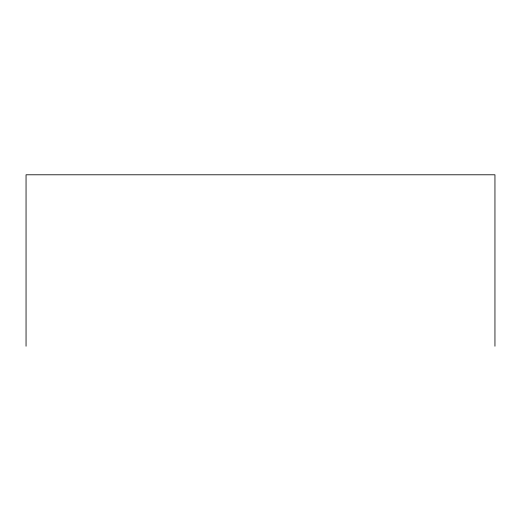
<?xml version="1.0" encoding="UTF-8"?>
<svg xmlns="http://www.w3.org/2000/svg" width="521" height="521" viewBox="0 0 521 521"><rect width="100%" height="100%" fill="white"/><g stroke="black" fill="none" stroke-linecap="round" stroke-linejoin="round"><path stroke-width="0.78" d="M494.95 346.211L494.95 174.789L26.05 174.789L26.05 346.211"/></g></svg>
